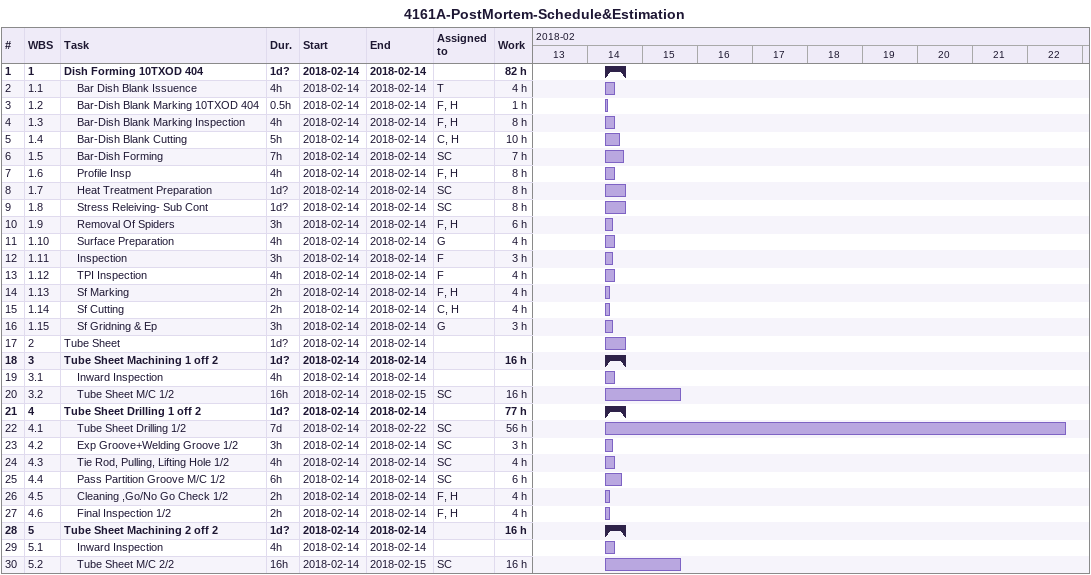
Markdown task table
4161A-PostMortem-Schedule&Estimation

| ID | WBS | Task | Duration | Start | Finish | Resources | Work (h) |
|---|---|---|---|---|---|---|---|
| 1 | 1 | **Dish Forming 10TXOD 404** | 1d? | 2018-02-14 | 2018-02-14 |  | 82 |
| 2 | 1.1 | Bar Dish Blank Issuence | 4h | 2018-02-14 | 2018-02-14 | T | 4 |
| 3 | 1.2 | Bar-Dish Blank Marking 10TXOD 404 | 0.5h | 2018-02-14 | 2018-02-14 | F, H | 1 |
| 4 | 1.3 | Bar-Dish Blank Marking Inspection | 4h | 2018-02-14 | 2018-02-14 | F, H | 8 |
| 5 | 1.4 | Bar-Dish Blank Cutting | 5h | 2018-02-14 | 2018-02-14 | C, H | 10 |
| 6 | 1.5 | Bar-Dish Forming | 7h | 2018-02-14 | 2018-02-14 | SC | 7 |
| 7 | 1.6 | Profile Insp | 4h | 2018-02-14 | 2018-02-14 | F, H | 8 |
| 8 | 1.7 | Heat Treatment Preparation | 1d? | 2018-02-14 | 2018-02-14 | SC | 8 |
| 9 | 1.8 | Stress Releiving- Sub Cont | 1d? | 2018-02-14 | 2018-02-14 | SC | 8 |
| 10 | 1.9 | Removal Of Spiders | 3h | 2018-02-14 | 2018-02-14 | F, H | 6 |
| 11 | 1.10 | Surface Preparation | 4h | 2018-02-14 | 2018-02-14 | G | 4 |
| 12 | 1.11 | Inspection | 3h | 2018-02-14 | 2018-02-14 | F | 3 |
| 13 | 1.12 | TPI Inspection | 4h | 2018-02-14 | 2018-02-14 | F | 4 |
| 14 | 1.13 | Sf Marking | 2h | 2018-02-14 | 2018-02-14 | F, H | 4 |
| 15 | 1.14 | Sf Cutting | 2h | 2018-02-14 | 2018-02-14 | C, H | 4 |
| 16 | 1.15 | Sf Gridning & Ep | 3h | 2018-02-14 | 2018-02-14 | G | 3 |
| 17 | 2 | Tube Sheet | 1d? | 2018-02-14 | 2018-02-14 |  |  |
| 18 | 3 | **Tube Sheet Machining 1 off 2** | 1d? | 2018-02-14 | 2018-02-14 |  | 16 |
| 19 | 3.1 | Inward Inspection | 4h | 2018-02-14 | 2018-02-14 |  |  |
| 20 | 3.2 | Tube Sheet M/C 1/2 | 16h | 2018-02-14 | 2018-02-15 | SC | 16 |
| 21 | 4 | **Tube Sheet Drilling 1 off 2** | 1d? | 2018-02-14 | 2018-02-14 |  | 77 |
| 22 | 4.1 | Tube Sheet Drilling 1/2 | 7d | 2018-02-14 | 2018-02-22 | SC | 56 |
| 23 | 4.2 | Exp Groove+Welding Groove 1/2 | 3h | 2018-02-14 | 2018-02-14 | SC | 3 |
| 24 | 4.3 | Tie Rod, Pulling, Lifting Hole 1/2 | 4h | 2018-02-14 | 2018-02-14 | SC | 4 |
| 25 | 4.4 | Pass Partition Groove M/C 1/2 | 6h | 2018-02-14 | 2018-02-14 | SC | 6 |
| 26 | 4.5 | Cleaning ,Go/No Go Check 1/2 | 2h | 2018-02-14 | 2018-02-14 | F, H | 4 |
| 27 | 4.6 | Final Inspection 1/2 | 2h | 2018-02-14 | 2018-02-14 | F, H | 4 |
| 28 | 5 | **Tube Sheet Machining 2 off 2** | 1d? | 2018-02-14 | 2018-02-14 |  | 16 |
| 29 | 5.1 | Inward Inspection | 4h | 2018-02-14 | 2018-02-14 |  |  |
| 30 | 5.2 | Tube Sheet M/C 2/2 | 16h | 2018-02-14 | 2018-02-15 | SC | 16 |
